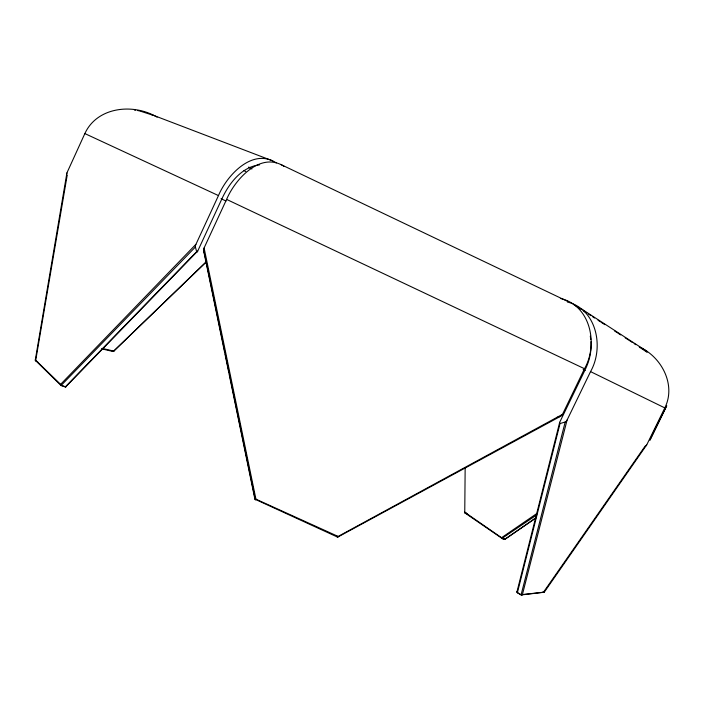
<?xml version="1.0" encoding="UTF-8"?>
<svg xmlns="http://www.w3.org/2000/svg" width="704" height="704" viewBox="0 0 704 704"><rect width="100%" height="100%" fill="white"/><g stroke="black" fill="none" stroke-linecap="round" stroke-linejoin="round"><path stroke-width="1.06" d="M465.159 467.597L464.754 512.82L502.014 538.384L536.879 514.809M255.534 499.47L337.216 536.941L562.487 414.357L584.514 368.729C598.435 344.282 590.656 305.351 560.402 298.452M67.126 175.578L35.666 360.642L61.081 385.563L65.402 386.795L196.671 251.689L195.386 247.007A3.291 1.795 -63.9 0 1 195.906 244.394L218.469 195.58C226.996 175.182 252.789 147.365 276.294 162.932M639.241 346.905C661.514 356.761 676.368 384.868 664.805 407.898L646.765 444.796L544.403 592.002A0.906 0.854 70 0 1 543.25 592.354L521.198 594.933L517.44 592.803A0.95 0.898 73.5 0 1 517.044 591.518L559.689 422.312L585.402 369.213C589.512 360.694 591.642 351.146 591.008 341.686M646.712 444.778A2.534 2.464 -47 0 1 645.04 446.23L543.576 592.055L544.342 592.134L522.412 594.554A0.95 0.66 17.1 0 1 521.154 594.616L565.189 422.004L560.032 423.553L517.37 592.768M567.38 302.007C596.939 309.258 604.19 347.618 590.55 371.615L567.063 420.094L522.412 594.554A0.959 0.898 72.8 0 1 521.198 594.933L517.387 592.495A0.95 0.66 16.9 0 1 517.044 591.518M536.413 517.458L505.076 539.22L502.357 538.278L464.649 512.16L464.763 512.908L466.391 513.515M666.503 406.358L650.065 440.07M157.08 117.154C133.681 103.11 97.196 106.577 84.858 133.575L66.906 172.929L35.323 359.858A0.933 0.845 -37.6 0 0 35.763 360.976L36.951 361.398M196.478 251.953A1.056 0.572 -63.7 0 0 197.12 251.97A1.056 0.572 -63.7 0 0 197.718 251.064L222.508 197.525C229.698 182.591 241.991 166.804 259.6 164.85M284.249 166.478C260.709 150.938 235.136 179.133 226.6 199.399L204.098 247.94L255.93 499.171L255.526 499.91A1.056 1.038 -7.8 0 1 254.91 499.171L203.606 250.571A3.3 1.778 -63.9 0 1 204.134 247.958M665.623 407.651L666.213 406.498A6.679 2.138 -63.8 0 1 666.512 405.953L666.75 405.75A2.974 0.95 -63.8 0 1 666.565 406.226M559.689 422.312L559.478 423.324L560.032 423.553M649.889 439.965L665.588 407.722L663.344 412.324M505.305 538.789C504.636 539.862 501.283 539.035 501.82 537.522L537.337 513.172M543.673 592.055L542.802 592.108M195.862 244.376L60.597 384.366A0.977 0.871 -39.7 0 0 61.046 385.537L195.386 247.007M35.693 360.422L35.323 359.858L60.597 384.366A0.977 0.66 41.7 0 0 61.45 385.422L65.402 386.795A0.968 0.651 41.9 0 0 66.238 386.329L197.692 251.064M205.85 262.354L113.485 351.358L206.29 261.738M113.485 351.358L113.934 351.129L102.318 348.418M535.709 518.17L504.909 539.22L502.841 538.129M255.174 498.036L254.945 499.215L255.93 499.171L337.656 536.219L338.087 536.906L560.613 416.275A3.212 2.27 -66 0 0 562.434 414.339M464.649 512.16L466.286 513.058M557.058 417.358L557.709 417.155M558.677 416.865L560.613 416.275M134.394 110.035L135.582 110.194M137.368 110.484L139.137 110.827M139.726 110.959L150.612 114.47M101.543 348.814L113.08 351.498L112.121 350.962M37.189 361.478L37.664 361.645M466.541 513.568L467.139 513.779M152.31 114.884L272.686 160.873M151.166 114.717L152.812 115.465M84.858 133.575L218.469 195.58M583.15 369.618L585.138 370.55M226.6 199.399L584.514 368.729M280.65 164.41L568.014 301.567M248.644 167.086L251.478 168.432M249.11 167.614L251.935 168.96M221.065 198.686L225.993 201.045M590.55 371.615L664.805 407.898M243.998 170.579L245.758 171.521M640.05 347.741L640.534 348.022M641.511 348.586L641.995 348.876M642.479 349.166L646.202 351.701M580.774 308.466L647.073 351.454M573.998 304.718L578.873 307.877M579.665 308.387L581.249 309.408M583.634 310.948L586.714 312.946M588.262 313.94L590.973 315.691M592.777 316.862L594.537 318.006M598.039 320.267L600.618 321.93M601.471 322.485L604.824 324.658M614.522 330.924L616.862 332.438M617.646 332.939L620.69 334.91M625.17 337.814L628.804 340.164M629.693 340.736L632.359 342.461M634.102 343.587L635.835 344.705M646.65 352.035L647.099 352.378M64.997 386.901L65.014 386.918A0.977 0.871 -40.1 0 0 66.238 386.329M203.606 250.571L204.477 253.792M204.635 254.373L220.616 331.566M221.065 333.714L224.831 351.991M225.271 354.138L229.046 372.416M229.486 374.563L254.998 498.186A1.047 1.03 -7.7 0 0 255.2 498.617M337.005 536.078L337.172 536.932A1.047 1.021 -18.1 0 0 338.105 536.879L338.105 536.897M590.304 336.204L590.797 339.451M567.01 420.077A3.212 2.288 -66.2 0 1 565.189 422.013M205.207 255.596A1.056 0.572 -63.7 0 1 204.67 255.508M66.933 175.278A2.684 2.631 42.4 0 1 66.968 172.964"/></g></svg>
